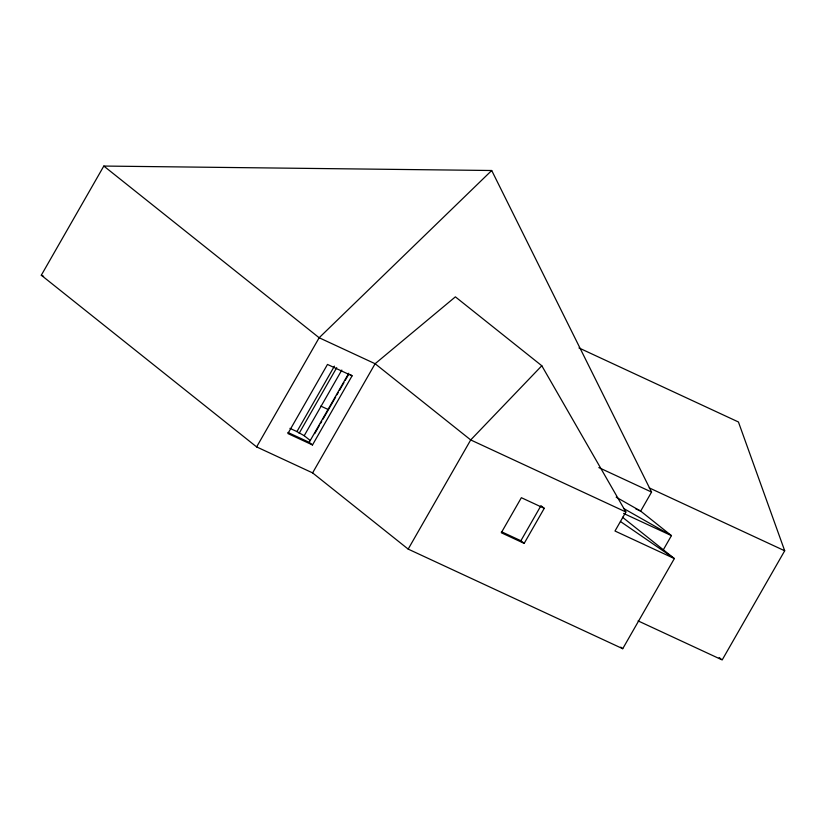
<?xml version="1.0" encoding="UTF-8"?>
<svg xmlns="http://www.w3.org/2000/svg" width="826" height="826" viewBox="0 0 826 826"><rect width="100%" height="100%" fill="white"/><g stroke="black" fill="none" stroke-linecap="round" stroke-linejoin="round"><path stroke-width="1.24" d="M622.494 517.231L674.346 558.572L622.732 648.709L408.178 549.104L312.6 472.895L256.628 446.918L41.3 275.223L103.818 166.057L491.707 170.507L651.569 492.079L640.677 511.108L671.435 535.63L663.154 550.095M256.628 446.918L319.156 337.751L491.707 170.507M310.225 440.495L304.205 435.705L296.926 431.595L334.406 366.145M299.126 433.34L336.719 367.684M304.205 435.705L341.809 370.048M350.43 374.539L352.072 375.851L312.496 444.956L309.203 442.333L348.779 373.228M314.716 433.629L319.156 425.865M320.426 423.645L321.696 421.425M322.976 419.205L335.676 397.027M336.946 394.807L338.216 392.587M339.486 390.368L343.936 382.603M345.206 380.383L348.386 374.839M312.6 472.895L375.118 363.729L455.384 296.854L541.804 365.753L625.891 511.986L614.988 531.015L674.346 558.572L620.44 521.505M408.178 549.104L470.706 439.938L541.804 365.753M524.18 543.374L520.886 540.741L540.958 505.698L544.251 508.32L524.18 543.374L501.289 532.749L521.361 497.696L544.251 508.32M578.964 347.942L738.434 421.983L784.7 550.777L722.182 659.943L638.106 620.904M649.236 487.887L784.7 550.777M598.85 467.599L651.569 492.079M352.072 375.851L327.488 364.442L287.902 433.547L312.496 444.956M635.586 508.744L640.677 511.108L616.175 497.18M625.891 511.986L470.706 439.938L375.118 363.729L319.156 337.751L103.818 166.057M623.547 513.4L671.435 535.63L623.547 508.424M41.3 275.223L43.633 276.318M320.808 406.093L327.777 409.324M289.936 428.353L296.926 431.595M287.964 432.473L309.203 442.333M501.423 531.707L520.886 540.741M719.167 657.537L721.181 659.138M620.739 647.119L622.732 648.709"/></g></svg>
